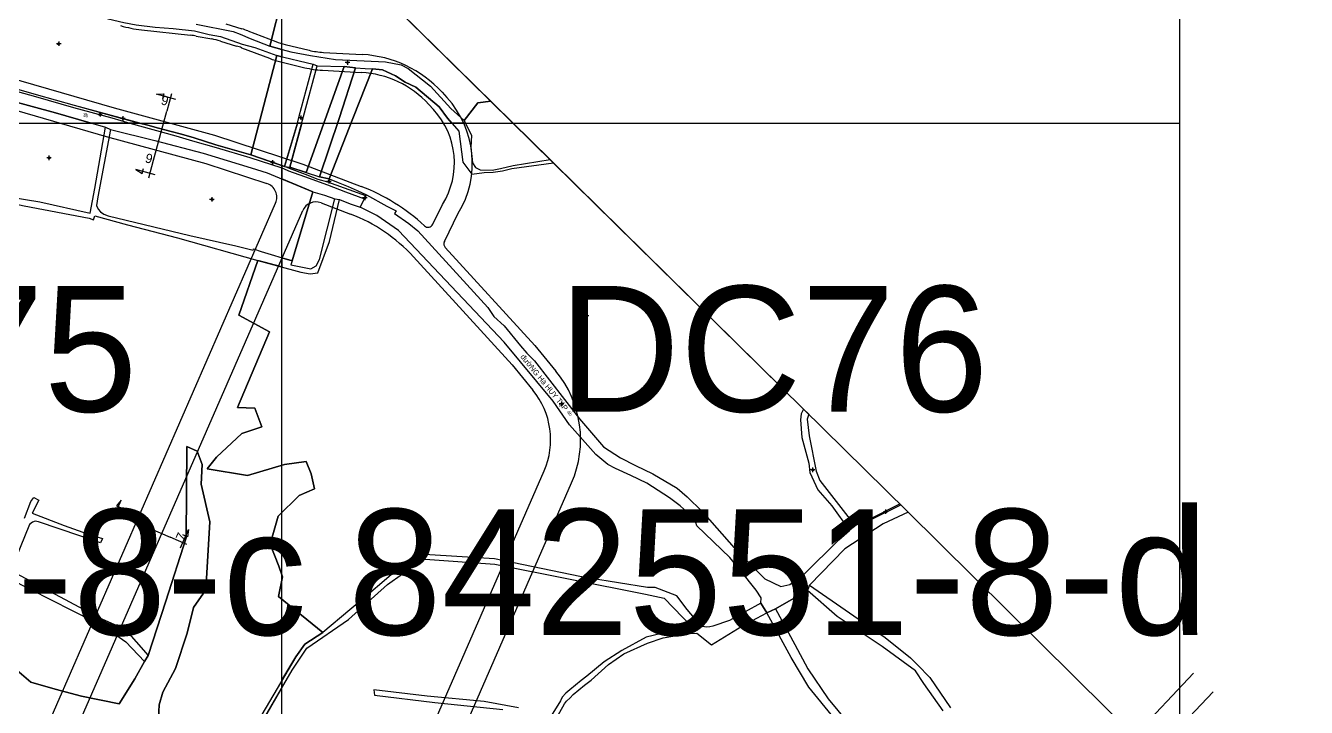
# Model space of a CAD drawing. Extents: x 548357 to 553070, y 1834500 to 1842500.
# Drawn here: x 552357 to 553070, y 1839175 to 1839554 of the extents above; entities that cross this region are included whole.
import ezdxf

# ---------------------------------------------------------------- set-up
doc = ezdxf.new("R2010")
doc.units = 0
for name, color, linetype in [('Level 10', 7, 'Continuous'), ('Level 11', 7, 'Continuous'), ('Level 13', 7, 'Continuous'), ('Level 2', 7, 'Continuous'), ('Level 20', 7, 'Continuous'), ('Level 30', 7, 'Continuous'), ('Level 4', 7, 'Continuous'), ('Level 52', 7, 'Continuous'), ('Level 55', 7, 'Continuous'), ('Level 61', 7, 'Continuous'), ('Level 62', 7, 'Continuous'), ('Level 7', 7, 'Continuous'), ('Level 8', 7, 'Continuous')]:
    doc.layers.add(name, color=color, linetype=linetype)

msp = doc.modelspace()

# ---------------------------------------------------------------- linework, layer by layer
at = {"layer": 'Level 10'}
for p, q in [((552504.47, 1839475.35), (552519.72, 1839531.76)), ((552517.44, 1839532.68), (552519.72, 1839531.76)), ((552384.32, 1839509.89), (552444.16, 1839493.72)), ((552401.8, 1839497.71), (552404.68, 1839496.45)), ((552482.71, 1839482.23), (552501.46, 1839475.87)), ((552501.46, 1839475.87), (552504.47, 1839475.35)), ((552649.4, 1839479.63), (552651.19, 1839477.87)), ((552651.19, 1839477.87), (552790.42, 1839340.73)), ((552545.98, 1839457.85), (552546.69, 1839459.24)), ((552546.69, 1839459.24), (552547.07, 1839459.99)), ((552529.45, 1839457.84), (552532.08, 1839457.47)), ((552543.62, 1839453.18), (552545.98, 1839457.85)), ((552816.13, 1839273.11), (552819.08, 1839275.97)), ((552819.08, 1839275.97), (552827.46, 1839279.69)), ((552774.86, 1839229.5), (552792.74, 1839239.74)), ((552792.74, 1839239.74), (552793.86, 1839242.75)), ((552766.62, 1839232.66), (552770.07, 1839227.26)), ((552770.07, 1839227.26), (552774.86, 1839229.5)), ((552423.59, 1839200.17), (552425.64, 1839203.62))]:
    msp.add_line(p, q, dxfattribs=at)
for points in [[(552291.88, 1839837.42), (552291.74, 1839835.14), (552285.84, 1839823.88), (552279.26, 1839815.69), (552307.23, 1839806.72), (552323.13, 1839804.01), (552523.45, 1839603.69), (552649.4, 1839479.63)], [(552332.47, 1839591.53), (552337.47, 1839586.41), (552342.42, 1839582.33), (552347.34, 1839578.6), (552347.35, 1839578.64), (552358.09, 1839573.62), (552370.75, 1839569.16), (552375.63, 1839567.37), (552378.52, 1839565.83), (552396.9, 1839559.89), (552403.33, 1839558.03), (552412.09, 1839555.88), (552418.82, 1839554.7), (552429.5, 1839553.29), (552439.59, 1839552.55), (552451.38, 1839551.36), (552459.58, 1839549.31), (552465.8, 1839548.14), (552478.01, 1839543.92), (552484.96, 1839541.98), (552497.18, 1839537.51), (552517.44, 1839532.68)], [(552452.37, 1839555.09), (552472.99, 1839550.96), (552476.86, 1839549.55), (552482.38, 1839547.05), (552493.31, 1839542.81), (552504.97, 1839539.62), (552516.02, 1839537.53), (552529.81, 1839535.37), (552557.77, 1839534.07), (552566.46, 1839532.4), (552570.37, 1839530.3), (552582.76, 1839520.61), (552594.05, 1839508.03), (552601.57, 1839501.32), (552605.68, 1839493.11), (552605.23, 1839486.64), (552606.1, 1839477.75), (552607.76, 1839475.18), (552610.42, 1839473.97), (552617.16, 1839473.83), (552621.8, 1839474.66), (552628.79, 1839476.29), (552649.4, 1839479.63)], [(552240.03, 1839549.87), (552239.75, 1839548.22), (552250.74, 1839546.13), (552264.47, 1839542.89), (552291.03, 1839535.45), (552301.27, 1839532.6), (552317.81, 1839527.55), (552329.65, 1839524.13), (552341.42, 1839520.68), (552362.85, 1839514.69), (552383.94, 1839508.71), (552405.32, 1839502.84), (552415.4, 1839500), (552440.93, 1839492.81), (552450.28, 1839490.11), (552463.39, 1839486.45), (552482.28, 1839480.89), (552500, 1839474.97), (552500.95, 1839474.65), (552503.76, 1839473.37), (552512.63, 1839470.19), (552525.39, 1839465.55), (552535.37, 1839461.75), (552545.98, 1839457.85)], [(552264.73, 1839544.16), (552291.3, 1839536.44), (552297.63, 1839535.15), (552301.63, 1839533.79), (552312, 1839530.84), (552318.06, 1839528.84), (552324.19, 1839526.96), (552329.89, 1839525.14), (552341.7, 1839521.86), (552347.69, 1839520.35), (552353.64, 1839518.75), (552363.22, 1839515.94), (552384.32, 1839509.89)], [(552501.46, 1839475.87), (552508.69, 1839500), (552509.62, 1839503.8), (552517.44, 1839532.68)], [(552519.72, 1839531.76), (552534.72, 1839531.42), (552541.02, 1839530.74), (552546.43, 1839530.33), (552550.54, 1839530.12), (552556.02, 1839529.59), (552563.33, 1839526.22), (552568.58, 1839522.81), (552574.61, 1839519.91), (552587.57, 1839508.94), (552592.27, 1839502.7), (552598.63, 1839495.45), (552600.78, 1839478.17), (552605.71, 1839471.61), (552612.63, 1839472.37), (552617.64, 1839472.62), (552622.84, 1839473.46), (552627.96, 1839474.7), (552651.19, 1839477.87)], [(552348, 1839512.76), (552343.89, 1839490.8), (552341.84, 1839473.01), (552341.51, 1839465.75), (552340.08, 1839460.17), (552365.35, 1839456.08), (552393.28, 1839449.79), (552395.83, 1839463.46), (552401.8, 1839497.71)], [(552348, 1839512.76), (552373.92, 1839505.7), (552401.8, 1839497.71)], [(552384.32, 1839509.89), (552405.67, 1839504.09), (552420.85, 1839500), (552425.45, 1839498.76), (552431.28, 1839497.19), (552438.37, 1839495.28), (552444.16, 1839493.72)], [(552404.68, 1839496.45), (552397.48, 1839458.84), (552396.84, 1839453.99), (552397.74, 1839451.95), (552399.07, 1839450.57), (552400.89, 1839449.27), (552403.25, 1839448.4), (552448.82, 1839437.31), (552474.39, 1839431.58), (552484.13, 1839429.12), (552484.28, 1839429.98), (552488.46, 1839428.51), (552505.83, 1839423.24), (552505.1, 1839420.98), (552510.66, 1839419.88), (552516.17, 1839418.89), (552519.12, 1839420.56), (552521, 1839424.09), (552529.45, 1839457.84)], [(552404.68, 1839496.45), (552429.29, 1839490.31), (552456.2, 1839483.26), (552482.94, 1839475.14), (552491.75, 1839472.24), (552517.24, 1839461.73), (552523.73, 1839459.87), (552529.45, 1839457.84)], [(552202.83, 1839489.25), (552220.34, 1839485.67), (552233.49, 1839480.89), (552251.6, 1839472.39), (552256.99, 1839469.58), (552269.93, 1839463.09), (552274.42, 1839475.15), (552303.75, 1839469.07), (552308.23, 1839468.56), (552332.53, 1839464.1), (552335.17, 1839462.84), (552335.39, 1839458.35), (552356.5, 1839453.96), (552392.71, 1839447.07), (552395.08, 1839446.16), (552395.86, 1839448.39), (552414.17, 1839443.25), (552441.86, 1839436.1), (552486.73, 1839423.53), (552510.63, 1839416.98), (552515.84, 1839416.06), (552520.01, 1839416.61), (552526.52, 1839434.05), (552532.08, 1839457.47)], [(552444.16, 1839493.72), (552451.17, 1839491.76), (552463.31, 1839487.9), (552482.71, 1839482.23)], [(552482.71, 1839482.23), (552500, 1839476.36), (552501.46, 1839475.87)], [(552546.69, 1839459.24), (552546.75, 1839459.38), (552525.68, 1839466.99), (552520.27, 1839468.57), (552513.09, 1839471.26), (552504.21, 1839474.67), (552501.46, 1839475.87)], [(552504.47, 1839475.35), (552513.47, 1839472.37), (552520.95, 1839470.05), (552526.39, 1839468.84), (552531.44, 1839466.92), (552536.87, 1839464.71), (552541.9, 1839462.47), (552547.07, 1839459.99)], [(552545.98, 1839457.85), (552546.08, 1839457.81), (552546.69, 1839459.24)], [(552547.07, 1839459.99), (552558.51, 1839453.65), (552563.73, 1839451.03), (552562.77, 1839449.62), (552570.66, 1839444), (552575.63, 1839440), (552614.63, 1839397.21), (552618.07, 1839392.19), (552623.8, 1839387.1), (552632.95, 1839375.87), (552636.43, 1839371.92), (552640.66, 1839367.51), (552665.67, 1839335.38), (552679.13, 1839319.7), (552688.46, 1839313.6), (552696.93, 1839309.27), (552706.54, 1839304.7), (552720.03, 1839296.69), (552725.64, 1839291.93), (552734.04, 1839283.68), (552753.16, 1839261.98), (552756.01, 1839259.23), (552768.94, 1839246.15), (552777.86, 1839242.04), (552782.91, 1839243.12), (552790.5, 1839248.41), (552810.14, 1839267.86), (552816.13, 1839273.11)], [(552532.08, 1839457.47), (552538.12, 1839454.98), (552543.62, 1839453.18)], [(552766.62, 1839232.66), (552766.78, 1839235.61), (552764.02, 1839239.9), (552755.39, 1839250.95), (552749.35, 1839258.15), (552731.01, 1839275.68), (552731.01, 1839275.69), (552730.97, 1839275.72), (552729.9, 1839279.37), (552721.68, 1839286.8), (552715.85, 1839291.23), (552703.29, 1839299.5), (552694.37, 1839303.78), (552685.72, 1839307.71), (552681.55, 1839309.91), (552674.76, 1839315.38), (552660.21, 1839332), (552651.1, 1839345.12), (552623.84, 1839378), (552564.9, 1839440.24), (552552.92, 1839448.45), (552543.62, 1839453.18)], [(552790.42, 1839340.73), (552789.2, 1839338.15), (552788.78, 1839334.75), (552789.59, 1839324.95), (552793.4, 1839310.69), (552793.91, 1839305.47), (552798.44, 1839295.78), (552806.13, 1839286.83), (552816.13, 1839273.11)], [(552790.42, 1839340.73), (552793.36, 1839337.83), (552792.52, 1839335.19), (552793.62, 1839325.85), (552797.44, 1839306.19), (552799.51, 1839301.05), (552819.08, 1839275.97)], [(552425.64, 1839203.62), (552435.36, 1839233.75), (552446.76, 1839269.11), (552447.1, 1839319.96), (552452.92, 1839317.3), (552455.69, 1839309.9), (552455.19, 1839299), (552459.96, 1839277.91), (552457.68, 1839240.03), (552450.8, 1839230.25), (552447.23, 1839216.03), (552440.78, 1839196.21), (552433.75, 1839183.07), (552431.68, 1839176.1), (552431.38, 1839168.7)], [(552356.82, 1839279.95), (552360.32, 1839289.32), (552361.86, 1839291.55), (552364.81, 1839290.11), (552360.97, 1839282.8), (552378.82, 1839275.91), (552394.42, 1839270.28), (552400.12, 1839268.68), (552399.13, 1839266.25), (552364.54, 1839277.98), (552362.62, 1839278.32), (552361.18, 1839277.8), (552359.6, 1839276.39), (552349.16, 1839250.83), (552398.1, 1839224.68), (552408.56, 1839220.03), (552412.19, 1839218.84), (552425.64, 1839203.62)], [(552827.46, 1839279.69), (552844.01, 1839287.94), (552844.62, 1839287.34)], [(552844.62, 1839287.34), (552848.75, 1839283.26), (552834.7, 1839276.84), (552813.44, 1839262.92), (552793.86, 1839242.75)], [(552827.46, 1839279.69), (552827.78, 1839279.06), (552844.62, 1839287.34)], [(552766.62, 1839232.66), (552749.24, 1839222.99), (552739.91, 1839219.82), (552738.31, 1839219.44), (552736.54, 1839219.32), (552734.02, 1839219.74), (552731.76, 1839221.92), (552725.73, 1839229.12), (552719.97, 1839236.81), (552707.77, 1839241.33), (552703.53, 1839241.43), (552671.22, 1839246.57), (552665.9, 1839247.49), (552618.45, 1839257.4), (552579.45, 1839259.81), (552574.54, 1839256.62), (552560.92, 1839248.38), (552544.42, 1839234.3), (552537.78, 1839228.95), (552522.89, 1839216.26), (552512.88, 1839209.82), (552507.76, 1839202.88), (552482.72, 1839160.38)], [(552459.63, 1839115.9), (552505.76, 1839195.36), (552513.87, 1839207.66), (552537.17, 1839223.59), (552558.85, 1839243.07), (552575.51, 1839254.94), (552579.77, 1839257.08), (552618.6, 1839254.41), (552702.45, 1839237.64), (552712.84, 1839235.47), (552728.49, 1839219.33), (552724.75, 1839218.21), (552711.33, 1839215.7), (552702.91, 1839213.74), (552689.29, 1839206.37), (552679.51, 1839199.94), (552669.76, 1839191.99), (552666.71, 1839189.55), (552660.27, 1839184.49), (552658.06, 1839182.6), (552656.13, 1839180.27), (552655.08, 1839178.24), (552649.95, 1839169.99)], [(552348.14, 1839246.33), (552395.01, 1839222.69), (552400.78, 1839219.88), (552413.22, 1839211.2), (552423.59, 1839200.17)], [(552868.26, 1839172.7), (552857.5, 1839188.01), (552852.74, 1839195.06), (552834.27, 1839208.58), (552809.17, 1839225.19), (552792.74, 1839239.74)], [(552793.86, 1839242.75), (552835.92, 1839213.54), (552850.07, 1839202.19), (552853.96, 1839198.31), (552860.83, 1839191.2), (552872.31, 1839174.46)], [(552652.13, 1839167.27), (552657.42, 1839176.68), (552658.55, 1839178.03), (552660.59, 1839179.98), (552662.29, 1839181.73), (552668.46, 1839187.04), (552672.31, 1839189.88), (552681.87, 1839198.48), (552690.47, 1839204.5), (552703.54, 1839210.32), (552712.31, 1839213.46), (552726.25, 1839215.71), (552731.07, 1839216), (552739.17, 1839209.42), (552756.08, 1839219.8), (552770.07, 1839227.26)], [(552821.69, 1839151.41), (552793.36, 1839185.81), (552783.57, 1839202.48), (552770.07, 1839227.26)], [(552774.86, 1839229.5), (552785.63, 1839209.6), (552792.8, 1839196.19), (552804.15, 1839179.44), (552814.96, 1839166.34)], [(552347.21, 1839199.74), (552360.28, 1839188.63), (552373.85, 1839184.88), (552388.49, 1839180.83), (552409.44, 1839176.66), (552418.11, 1839190.48), (552423.59, 1839200.17)], [(552631.74, 1839174.46), (552612.7, 1839177.83), (552580.93, 1839180.89), (552551.27, 1839184.44), (552551.53, 1839181.51), (552585.26, 1839177.44), (552623.03, 1839173.42)]]:
    msp.add_lwpolyline(points, dxfattribs=at)
at = {"layer": 'Level 11'}
for p, q in [((552375.83, 1839544.78), (552375.2, 1839544.16)), ((552375.83, 1839545.41), (552375.83, 1839544.78)), ((552376.45, 1839544.16), (552375.83, 1839544.78)), ((552375.2, 1839544.16), (552374.58, 1839544.16)), ((552375.2, 1839544.16), (552375.83, 1839543.53)), ((552375.83, 1839543.53), (552376.45, 1839544.16)), ((552375.83, 1839543.53), (552375.83, 1839542.91)), ((552377.08, 1839544.16), (552376.45, 1839544.16)), ((552535.94, 1839533.67), (552535.32, 1839533.67)), ((552536.57, 1839534.29), (552535.94, 1839533.67)), ((552535.94, 1839533.67), (552536.57, 1839533.04)), ((552536.57, 1839534.92), (552536.57, 1839534.29)), ((552537.19, 1839533.67), (552536.57, 1839534.29)), ((552536.57, 1839533.04), (552537.19, 1839533.67)), ((552536.57, 1839533.04), (552536.57, 1839532.42)), ((552537.82, 1839533.67), (552537.19, 1839533.67)), ((552398.19, 1839504.79), (552397.57, 1839504.79)), ((552398.82, 1839505.41), (552398.19, 1839504.79)), ((552398.19, 1839504.79), (552398.82, 1839504.16)), ((552398.82, 1839506.04), (552398.82, 1839505.41)), ((552399.44, 1839504.79), (552398.82, 1839505.41)), ((552398.82, 1839504.16), (552399.44, 1839504.79)), ((552398.82, 1839504.16), (552398.82, 1839503.54)), ((552400.07, 1839504.79), (552399.44, 1839504.79)), ((552410.85, 1839502.54), (552410.23, 1839502.54)), ((552411.48, 1839503.17), (552410.85, 1839502.54)), ((552410.85, 1839502.54), (552411.48, 1839501.92)), ((552411.48, 1839503.79), (552411.48, 1839503.17)), ((552412.1, 1839502.54), (552411.48, 1839503.17)), ((552411.48, 1839501.92), (552412.1, 1839502.54)), ((552411.48, 1839501.92), (552411.48, 1839501.29)), ((552412.73, 1839502.54), (552412.1, 1839502.54)), ((552509.98, 1839502.98), (552509.36, 1839502.98)), ((552510.61, 1839503.6), (552509.98, 1839502.98)), ((552509.98, 1839502.98), (552510.61, 1839502.35)), ((552510.61, 1839504.23), (552510.61, 1839503.6)), ((552511.23, 1839502.98), (552510.61, 1839503.6)), ((552510.61, 1839502.35), (552511.23, 1839502.98)), ((552510.61, 1839502.35), (552510.61, 1839501.73)), ((552511.86, 1839502.98), (552511.23, 1839502.98)), ((552369.73, 1839480.62), (552369.11, 1839480.62)), ((552370.36, 1839481.25), (552369.73, 1839480.62)), ((552369.73, 1839480.62), (552370.36, 1839480)), ((552370.36, 1839481.87), (552370.36, 1839481.25)), ((552370.98, 1839480.62), (552370.36, 1839481.25)), ((552370.36, 1839480), (552370.98, 1839480.62)), ((552371.61, 1839480.62), (552370.98, 1839480.62)), ((552370.36, 1839480), (552370.36, 1839479.37)), ((552494.1, 1839478.15), (552493.47, 1839478.15)), ((552494.72, 1839478.78), (552494.1, 1839478.15)), ((552494.1, 1839478.15), (552494.72, 1839477.53)), ((552494.72, 1839479.4), (552494.72, 1839478.78)), ((552495.35, 1839478.15), (552494.72, 1839478.78)), ((552494.72, 1839477.53), (552495.35, 1839478.15)), ((552494.72, 1839477.53), (552494.72, 1839476.9)), ((552495.97, 1839478.15), (552495.35, 1839478.15)), ((552525.58, 1839467.5), (552524.95, 1839467.5)), ((552526.2, 1839468.12), (552525.58, 1839467.5)), ((552525.58, 1839467.5), (552526.2, 1839466.87)), ((552526.2, 1839468.75), (552526.2, 1839468.12)), ((552526.83, 1839467.5), (552526.2, 1839468.12)), ((552526.2, 1839466.87), (552526.83, 1839467.5)), ((552526.2, 1839466.87), (552526.2, 1839466.25)), ((552527.45, 1839467.5), (552526.83, 1839467.5)), ((552461.06, 1839458.72), (552461.06, 1839458.1)), ((552546.25, 1839458.92), (552545.63, 1839458.3)), ((552546.25, 1839459.55), (552546.25, 1839458.92)), ((552546.88, 1839458.3), (552546.25, 1839458.92)), ((552460.44, 1839457.47), (552459.81, 1839457.47)), ((552461.06, 1839458.1), (552460.44, 1839457.47)), ((552460.44, 1839457.47), (552461.06, 1839456.85)), ((552461.69, 1839457.47), (552461.06, 1839458.1)), ((552461.06, 1839456.85), (552461.69, 1839457.47)), ((552461.06, 1839456.85), (552461.06, 1839456.22)), ((552462.31, 1839457.47), (552461.69, 1839457.47)), ((552545.63, 1839458.3), (552545, 1839458.3)), ((552545.63, 1839458.3), (552546.25, 1839457.67)), ((552546.25, 1839457.67), (552546.88, 1839458.3)), ((552546.25, 1839457.67), (552546.25, 1839457.05)), ((552547.5, 1839458.3), (552546.88, 1839458.3)), ((552669.12, 1839392.6), (552668.49, 1839392.6)), ((552669.74, 1839393.22), (552669.12, 1839392.6)), ((552669.12, 1839392.6), (552669.74, 1839391.97)), ((552669.74, 1839393.85), (552669.74, 1839393.22)), ((552670.37, 1839392.6), (552669.74, 1839393.22)), ((552669.74, 1839391.97), (552670.37, 1839392.6)), ((552669.74, 1839391.97), (552669.74, 1839391.35)), ((552670.99, 1839392.6), (552670.37, 1839392.6)), ((552655.7, 1839344.88), (552655.7, 1839344.25)), ((552655.07, 1839343.62), (552654.45, 1839343.62)), ((552655.7, 1839344.25), (552655.07, 1839343.62)), ((552655.07, 1839343.62), (552655.7, 1839343)), ((552656.32, 1839343.62), (552655.7, 1839344.25)), ((552655.7, 1839343), (552656.32, 1839343.62)), ((552655.7, 1839343), (552655.7, 1839342.38)), ((552656.95, 1839343.62), (552656.32, 1839343.62)), ((552794.91, 1839306.92), (552794.28, 1839306.92)), ((552795.53, 1839307.54), (552794.91, 1839306.92)), ((552794.91, 1839306.92), (552795.53, 1839306.29)), ((552795.53, 1839308.17), (552795.53, 1839307.54)), ((552796.16, 1839306.92), (552795.53, 1839307.54)), ((552795.53, 1839306.29), (552796.16, 1839306.92)), ((552795.53, 1839306.29), (552795.53, 1839305.67)), ((552796.78, 1839306.92), (552796.16, 1839306.92)), ((552835.53, 1839283.6), (552834.9, 1839283.6)), ((552836.15, 1839284.22), (552835.53, 1839283.6)), ((552835.53, 1839283.6), (552836.15, 1839282.97)), ((552836.15, 1839284.85), (552836.15, 1839284.22)), ((552836.78, 1839283.6), (552836.15, 1839284.22)), ((552836.15, 1839282.97), (552836.78, 1839283.6)), ((552836.15, 1839282.97), (552836.15, 1839282.35)), ((552837.4, 1839283.6), (552836.78, 1839283.6))]:
    msp.add_line(p, q, dxfattribs=at)
for centre in [(552375.83, 1839544.16), (552536.57, 1839533.67), (552398.82, 1839504.79), (552411.47, 1839502.54), (552510.61, 1839502.98), (552370.36, 1839480.62), (552494.72, 1839478.15), (552526.2, 1839467.5), (552461.06, 1839457.47), (552546.25, 1839458.3), (552669.74, 1839392.6), (552655.69, 1839343.62), (552795.53, 1839306.92), (552836.15, 1839283.6)]:
    msp.add_circle(centre, 0.15, dxfattribs=at)
at = {"layer": 'Level 13'}
for points in [[(552430.18, 1839516.03), (552434.34, 1839516.16), (552433.59, 1839513.42)], [(552440.92, 1839513.1), (552430.18, 1839516.03)], [(552438.66, 1839516.34), (552435.99, 1839506.58)], [(552428.55, 1839479.3), (552435.99, 1839506.58)], [(552418.73, 1839474.1), (552422.25, 1839471.88), (552423, 1839474.62)], [(552429.48, 1839471.17), (552418.73, 1839474.1)], [(552425.88, 1839469.53), (552428.55, 1839479.3)], [(552406.13, 1839279.87), (552410.58, 1839290.08)], [(552410.58, 1839290.08), (552407.87, 1839286.92), (552410.47, 1839285.78)], [(552405.02, 1839283.67), (552414.3, 1839279.62)], [(552414.3, 1839279.62), (552437.83, 1839269.35)], [(552414.3, 1839279.62), (552437.83, 1839269.35)], [(552443.58, 1839263.53), (552448.03, 1839273.74)], [(552443.58, 1839263.53), (552448.03, 1839273.74)], [(552448.03, 1839273.74), (552447.55, 1839269.61), (552444.95, 1839270.74)], [(552448.03, 1839273.74), (552447.55, 1839269.61), (552444.95, 1839270.74)], [(552447.11, 1839265.3), (552437.83, 1839269.35)], [(552447.11, 1839265.3), (552437.83, 1839269.35)]]:
    msp.add_lwpolyline(points, dxfattribs=at)
at = {"layer": 'Level 2'}
for p, q in [((552425.64, 1839203.62), (552423.59, 1839200.17)), ((552423.59, 1839200.17), (552418.11, 1839190.48)), ((552373.85, 1839184.88), (552360.28, 1839188.63))]:
    msp.add_line(p, q, dxfattribs=at)
for points in [[(552431.38, 1839168.7), (552431.68, 1839176.1), (552433.75, 1839183.07), (552440.78, 1839196.21), (552447.23, 1839216.03), (552450.8, 1839230.25), (552457.68, 1839240.03), (552459.96, 1839277.91), (552455.19, 1839299), (552455.69, 1839309.9), (552452.92, 1839317.3), (552447.1, 1839319.96), (552446.76, 1839269.11), (552435.36, 1839233.75), (552425.64, 1839203.62)], [(552360.28, 1839188.63), (552347.21, 1839199.74), (552327.1, 1839208.93), (552320.28, 1839215.26)], [(552418.11, 1839190.48), (552409.44, 1839176.66), (552388.49, 1839180.83), (552373.85, 1839184.88)]]:
    msp.add_lwpolyline(points, dxfattribs=at)
at = {"layer": 'Level 20'}
msp.add_lwpolyline([(552844.62, 1839287.34), (552848.75, 1839283.26), (552834.7, 1839276.84), (552813.44, 1839262.92), (552793.86, 1839242.75), (552792.74, 1839239.74), (552774.86, 1839229.5), (552770.07, 1839227.26), (552766.62, 1839232.66), (552766.78, 1839235.61), (552764.02, 1839239.9), (552755.39, 1839250.95), (552749.35, 1839258.15), (552731.01, 1839275.68), (552731.01, 1839275.69), (552730.97, 1839275.72), (552729.9, 1839279.37), (552721.68, 1839286.8), (552715.85, 1839291.23), (552703.29, 1839299.5), (552694.37, 1839303.78), (552685.72, 1839307.71), (552681.55, 1839309.91), (552674.76, 1839315.38), (552660.21, 1839332), (552651.1, 1839345.12), (552623.84, 1839378), (552564.9, 1839440.24), (552552.92, 1839448.45), (552543.62, 1839453.18), (552545.98, 1839457.85), (552546.08, 1839457.81), (552546.69, 1839459.24), (552547.07, 1839459.99), (552558.51, 1839453.65), (552563.73, 1839451.03), (552562.77, 1839449.62), (552570.66, 1839444), (552575.63, 1839440), (552614.63, 1839397.21), (552618.07, 1839392.19), (552623.8, 1839387.1), (552632.95, 1839375.87), (552636.43, 1839371.92), (552640.66, 1839367.51), (552665.67, 1839335.38), (552679.13, 1839319.7), (552688.46, 1839313.6), (552696.93, 1839309.27), (552706.54, 1839304.7), (552720.03, 1839296.69), (552725.64, 1839291.93), (552734.04, 1839283.68), (552753.16, 1839261.98), (552756.01, 1839259.23), (552768.94, 1839246.15), (552777.86, 1839242.04), (552782.91, 1839243.12), (552790.5, 1839248.41), (552810.14, 1839267.86), (552816.13, 1839273.11), (552819.08, 1839275.97), (552827.46, 1839279.69), (552827.78, 1839279.06)], close=True, dxfattribs=at)
at = {"layer": 'Level 30'}
for p, q in [((552421.92, 1839551.86), (552449.14, 1839548.88)), ((552468.76, 1839555.19), (552477.75, 1839552.44)), ((552452.37, 1839548.41), (552460.99, 1839546.81)), ((552465.84, 1839545.62), (552474.82, 1839542.88)), ((552481.14, 1839551.28), (552496.67, 1839545.37)), ((552477.59, 1839541.93), (552493.12, 1839536.03)), ((552501.87, 1839543.76), (552515.15, 1839540.52)), ((552523.17, 1839539.33), (552544.81, 1839538.14)), ((552499.5, 1839534.04), (552512.78, 1839530.8)), ((552522.62, 1839529.34), (552544.26, 1839528.16)), ((552589.18, 1839517.15), (552591.87, 1839514.21)), ((552581.8, 1839510.39), (552584.49, 1839507.46)), ((552406.66, 1839508.47), (552406.72, 1839508.45)), ((552357.91, 1839137.66), (552496.57, 1839455.46)), ((552521.84, 1839455.56), (552538.24, 1839449.31)), ((552584.11, 1839443.65), (552589.47, 1839454.58)), ((552371.07, 1839129.07), (552511.66, 1839451.28)), ((552590.49, 1839433.95), (552598.24, 1839449.76)), ((552536.89, 1839056.05), (552646.04, 1839306.32)), ((552548.14, 1839040.37), (552661.33, 1839299.65)), ((552279.84, 1838425.8), (553007.63, 1839193.61)), ((552262.19, 1838385.38), (553018.52, 1839183.3))]:
    msp.add_line(p, q, dxfattribs=at)
for points in [[(552242.36, 1839554), (552246.74, 1839553.17), (552288.46, 1839542.73), (552288.61, 1839542.69), (552319.62, 1839533.7), (552354.77, 1839523.51), (552406.66, 1839508.47)], [(552352.54, 1839506.98), (552402.19, 1839492.59), (552457.73, 1839477.43), (552491.74, 1839466.26)], [(552406.66, 1839508.47), (552462.48, 1839493.24), (552511.72, 1839477.07), (552544.12, 1839464.73)], [(552590.98, 1839430.61), (552640.77, 1839376.2), (552652.62, 1839361.83)], [(552573.27, 1839425.51), (552628.31, 1839365.37), (552639.75, 1839351.22)]]:
    msp.add_lwpolyline(points, dxfattribs=at)
for centre, radius, start, end in [((552428.99, 1839616.48), 65, 253.24155, 263.75653), ((552461.96, 1839500.8), 54, 69.19052, 72.99554), ((552444.36, 1839505.14), 44, 79.50586, 83.75653), ((552452.97, 1839503.55), 44, 72.99554, 79.50586), ((552512.3, 1839586.5), 44, 249.19052, 256.28528), ((552461.96, 1839500.8), 44, 69.19052, 72.99554), ((552525.58, 1839583.26), 44, 256.28528, 266.85927), ((552541.25, 1839473.24), 65, 42.49269, 86.85927), ((552512.3, 1839586.5), 54, 249.19052, 256.28528), ((552525.58, 1839583.26), 54, 256.28528, 266.85927), ((552541.25, 1839473.24), 55, 42.49269, 86.85927), ((552552.05, 1839477.73), 54, 328.80484, 42.49269), ((552552.05, 1839477.73), 44, 328.25553, 42.49269), ((552489.24, 1839458.66), 8, 336.42717, 71.81704), ((552505.59, 1839363.57), 108.25, 47.03238, 69.1518), ((552518.99, 1839448.08), 8, 69.1518, 156.42717), ((552505.59, 1839363.57), 91.75, 42.46565, 69.1518), ((552581.42, 1839444.97), 3, 227.03238, 333.89546), ((552593.19, 1839432.63), 3, 153.89546, 222.46565), ((552606.34, 1839323.65), 60, 336.41583, 39.51746), ((552606.34, 1839323.65), 43.32, 336.41583, 39.51746)]:
    msp.add_arc(centre, radius, start, end, dxfattribs=at)
at = {"layer": 'Level 52'}
for p, q in [((552501.46, 1839574.75), (552493.31, 1839542.81)), ((552493.31, 1839542.81), (552501.46, 1839574.75)), ((552497.18, 1839537.51), (552482.71, 1839482.23)), ((552482.71, 1839482.23), (552497.18, 1839537.51)), ((552493.31, 1839542.81), (552500, 1839540.98)), ((552500, 1839540.98), (552493.31, 1839542.81)), ((552500, 1839536.84), (552497.18, 1839537.51)), ((552497.18, 1839537.51), (552500, 1839536.84)), ((552500, 1839540.98), (552500, 1839536.84)), ((552500, 1839536.84), (552500, 1839540.98)), ((552534.72, 1839531.42), (552513.47, 1839472.37)), ((552513.47, 1839472.37), (552534.72, 1839531.42)), ((552541.02, 1839530.74), (552531.98, 1839502.49)), ((552541.02, 1839530.74), (552534.72, 1839531.42)), ((552534.72, 1839531.42), (552541.02, 1839530.74)), ((552539.48, 1839502.55), (552550.54, 1839530.12)), ((552556.02, 1839529.59), (552550.54, 1839530.12)), ((552550.54, 1839530.12), (552556.02, 1839529.59)), ((552563.33, 1839526.22), (552556.02, 1839529.59)), ((552556.02, 1839529.59), (552563.33, 1839526.22)), ((552568.58, 1839522.81), (552563.33, 1839526.22)), ((552563.33, 1839526.22), (552568.58, 1839522.81)), ((552574.61, 1839519.91), (552568.58, 1839522.81)), ((552568.58, 1839522.81), (552574.61, 1839519.91)), ((552587.57, 1839508.94), (552574.61, 1839519.91)), ((552574.61, 1839519.91), (552587.57, 1839508.94)), ((552373.92, 1839505.7), (552348, 1839512.76)), ((552348, 1839512.76), (552373.92, 1839505.7)), ((552592.27, 1839502.7), (552587.57, 1839508.94)), ((552587.57, 1839508.94), (552592.27, 1839502.7)), ((552601.57, 1839501.32), (552609.14, 1839511.28)), ((552609.14, 1839511.28), (552616.28, 1839512.26)), ((552379.69, 1839504.05), (552373.92, 1839505.7)), ((552373.92, 1839505.7), (552379.69, 1839504.05)), ((552393.81, 1839500), (552379.69, 1839504.05)), ((552379.69, 1839504.05), (552393.81, 1839500)), ((552531.98, 1839502.49), (552520.95, 1839470.05)), ((552526.39, 1839468.84), (552539.48, 1839502.55)), ((552594.64, 1839500), (552592.27, 1839502.7)), ((552592.27, 1839502.7), (552594.64, 1839500)), ((552415.4, 1839500), (552393.81, 1839500)), ((552393.81, 1839500), (552415.4, 1839500)), ((552420.85, 1839500), (552415.4, 1839500)), ((552415.4, 1839500), (552420.85, 1839500)), ((552425.45, 1839498.76), (552420.85, 1839500)), ((552420.85, 1839500), (552425.45, 1839498.76)), ((552431.28, 1839497.19), (552425.45, 1839498.76)), ((552425.45, 1839498.76), (552431.28, 1839497.19)), ((552438.37, 1839495.28), (552431.28, 1839497.19)), ((552431.28, 1839497.19), (552438.37, 1839495.28)), ((552444.16, 1839493.72), (552438.37, 1839495.28)), ((552438.37, 1839495.28), (552444.16, 1839493.72)), ((552508.69, 1839500), (552501.46, 1839475.87)), ((552501.46, 1839475.87), (552508.69, 1839500)), ((552504.47, 1839475.35), (552511.13, 1839500)), ((552511.13, 1839500), (552504.47, 1839475.35)), ((552511.13, 1839500), (552508.69, 1839500)), ((552508.69, 1839500), (552511.13, 1839500)), ((552602.23, 1839500), (552594.64, 1839500)), ((552594.64, 1839500), (552602.23, 1839500)), ((552601.57, 1839501.32), (552602.23, 1839500)), ((552602.23, 1839500), (552601.57, 1839501.32)), ((552451.17, 1839491.76), (552444.16, 1839493.72)), ((552444.16, 1839493.72), (552451.17, 1839491.76)), ((552463.31, 1839487.9), (552451.17, 1839491.76)), ((552451.17, 1839491.76), (552463.31, 1839487.9)), ((552482.71, 1839482.23), (552463.31, 1839487.9)), ((552463.31, 1839487.9), (552482.71, 1839482.23)), ((552500, 1839476.36), (552482.71, 1839482.23)), ((552482.71, 1839482.23), (552500, 1839476.36)), ((552500, 1839474.97), (552500, 1839476.36)), ((552501.46, 1839475.87), (552500, 1839476.36)), ((552500, 1839476.36), (552500, 1839474.97)), ((552500, 1839476.36), (552501.46, 1839475.87)), ((552500, 1839468.84), (552500, 1839474.97)), ((552500, 1839474.97), (552500, 1839468.84)), ((552513.47, 1839472.37), (552504.47, 1839475.35)), ((552504.47, 1839475.35), (552513.47, 1839472.37)), ((552517.24, 1839461.73), (552500, 1839468.84)), ((552500, 1839468.84), (552517.24, 1839461.73)), ((552526.39, 1839468.84), (552520.95, 1839470.05)), ((552520.95, 1839470.05), (552526.39, 1839468.84)), ((552505.83, 1839423.24), (552517.24, 1839461.73)), ((552517.24, 1839461.73), (552505.83, 1839423.24)), ((552476.16, 1839393.09), (552486.73, 1839423.53)), ((552486.73, 1839423.53), (552500, 1839419.89)), ((552500, 1839419.89), (552486.73, 1839423.53)), ((552500, 1839419.89), (552500, 1839425.01)), ((552500, 1839425.01), (552505.83, 1839423.24)), ((552505.83, 1839423.24), (552500, 1839425.01)), ((552500, 1839425.01), (552500, 1839419.89)), ((552493.05, 1839383.82), (552476.16, 1839393.09)), ((552475.29, 1839341.52), (552493.05, 1839383.82)), ((552485.03, 1839341.18), (552475.29, 1839341.52)), ((552475.29, 1839341.52), (552485.03, 1839341.18)), ((552518.19, 1839296.42), (552516.33, 1839304.67)), ((552516.33, 1839304.67), (552518.19, 1839296.42)), ((552522.89, 1839216.26), (552498.23, 1839236.33)), ((552498.23, 1839236.33), (552522.89, 1839216.26)), ((552512.88, 1839209.82), (552522.89, 1839216.26)), ((552522.89, 1839216.26), (552512.88, 1839209.82)), ((552500, 1839185.44), (552500, 1839189.71)), ((552500, 1839189.71), (552500, 1839185.44)), ((552459.63, 1839115.9), (552500, 1839185.44)), ((552500, 1839185.44), (552459.63, 1839115.9))]:
    msp.add_line(p, q, dxfattribs=at)
for points in [[(552520.95, 1839470.05), (552531.98, 1839502.49), (552541.02, 1839530.74)], [(552550.54, 1839530.12), (552539.48, 1839502.55), (552526.39, 1839468.84)], [(552616.28, 1839512.26), (552609.14, 1839511.28), (552601.57, 1839501.32)], [(552486.73, 1839423.53), (552476.16, 1839393.09), (552493.05, 1839383.82), (552475.29, 1839341.52)], [(552458.44, 1839307.54), (552463.72, 1839313.94), (552477.67, 1839327.13), (552488.93, 1839330.8), (552485.03, 1839341.18)], [(552485.03, 1839341.18), (552488.93, 1839330.8), (552477.67, 1839327.13), (552463.72, 1839313.94), (552458.44, 1839307.54)], [(552516.33, 1839304.67), (552513.54, 1839311.61), (552501.44, 1839309.92), (552480.9, 1839303.75), (552458.44, 1839307.54)], [(552458.44, 1839307.54), (552480.9, 1839303.75), (552501.44, 1839309.92), (552513.54, 1839311.61), (552516.33, 1839304.67)], [(552498.23, 1839236.33), (552500.44, 1839247.29), (552498.39, 1839253.28), (552493.52, 1839265.52), (552498.03, 1839281.06), (552509.71, 1839292.61), (552518.19, 1839296.42)], [(552518.19, 1839296.42), (552509.71, 1839292.61), (552498.03, 1839281.06), (552493.52, 1839265.52), (552498.39, 1839253.28), (552500.44, 1839247.29), (552498.23, 1839236.33)], [(552500, 1839189.71), (552507.76, 1839202.88), (552512.88, 1839209.82)], [(552512.88, 1839209.82), (552507.76, 1839202.88), (552500, 1839189.71)]]:
    msp.add_lwpolyline(points, dxfattribs=at)
at = {"layer": 'Level 61'}
for p, q in [((552500, 1837500), (552500, 1840500)), ((553000, 1838500), (553000, 1840000)), ((550500, 1839500), (553000, 1839500))]:
    msp.add_line(p, q, dxfattribs=at)
at = {"layer": 'Level 8'}
msp.add_lwpolyline([(553070.39, 1839057.13), (553043.74, 1839088.01), (553039.79, 1839093.54), (553034.86, 1839101.51), (553027.04, 1839111.49), (553015.92, 1839122.56), (553005.87, 1839130.91), (552996.7, 1839136.69), (552847.92, 1839284.09), (552523.45, 1839603.69), (552323.13, 1839804.01)], dxfattribs=at)

# ---------------------------------------------------------------- texts
at = {"layer": 'Level 13'}
for s, rotation, p in [('6', 164.73692, (552437.43, 1839514.52)), ('6', 164.73692, (552428.62, 1839482.25)), ('7', 66.42717, (552417.25, 1839279.19)), ('7', 66.42717, (552445.52, 1839266.85)), ('7', 66.42717, (552445.52, 1839266.85))]:
    msp.add_text(s, height=5.21, rotation=rotation, dxfattribs=at).set_placement(p)
at = {"layer": 'Level 4'}
msp.add_text('đườNG Hà HUY TậP', height=2.9901, rotation=309.20106, dxfattribs=at).set_placement((552632.63, 1839369.72))
at = {"layer": 'Level 55'}
for s, p in [('842551-8-d', (552536.9, 1839215)), ('842551-8-c', (552040.18, 1839215))]:
    msp.add_text(s, height=70, dxfattribs=at).set_placement(p)
at = {"layer": 'Level 62'}
for s, p in [('DC75', (552180.25, 1839339.29)), ('DC76', (552654.03, 1839339.29))]:
    msp.add_text(s, height=70, dxfattribs=at).set_placement(p)
at = {"layer": 'Level 7'}
for s, rotation, p in [('3b', 344.13232, (552389.05, 1839503.87)), ('4b', 307.75735, (552658.45, 1839339))]:
    msp.add_text(s, height=2, rotation=rotation, dxfattribs=at).set_placement(p)

doc.saveas('drawing.dxf')
